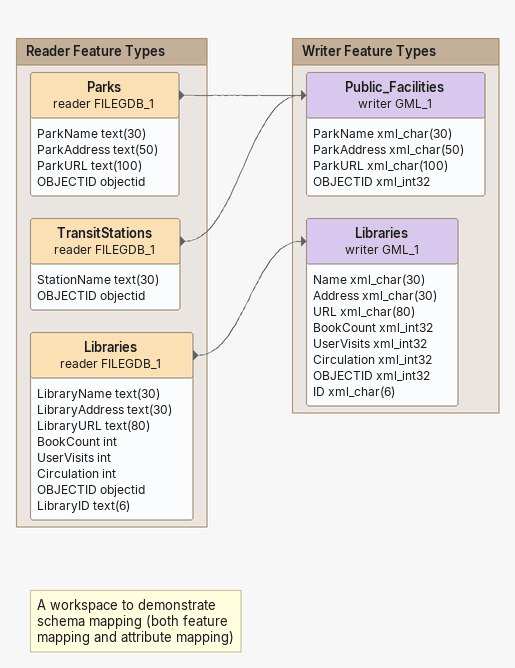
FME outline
Note: A workspace to demonstrate schema mapping (both feature mapping and attribute mapping)

Bookmark: Reader Feature Types
Parks (reader FILEGDB_1)
    attributes: ParkName text(30), ParkAddress text(50), ParkURL text(100), OBJECTID objectid
    -> Public_Facilities (writer GML_1)
TransitStations (reader FILEGDB_1)
    attributes: StationName text(30), OBJECTID objectid
    -> Public_Facilities (writer GML_1)
Libraries (reader FILEGDB_1)
    attributes: LibraryName text(30), LibraryAddress text(30), LibraryURL text(80), BookCount int, UserVisits int, Circulation int, OBJECTID objectid, LibraryID text(6)
    -> Libraries (writer GML_1)

Bookmark: Writer Feature Types
Public_Facilities (writer GML_1)
    attributes: ParkName xml_char(30), ParkAddress xml_char(50), ParkURL xml_char(100), OBJECTID xml_int32
Libraries (writer GML_1)
    attributes: Name xml_char(30), Address xml_char(30), URL xml_char(80), BookCount xml_int32, UserVisits xml_int32, Circulation xml_int32, OBJECTID xml_int32, ID xml_char(6)
